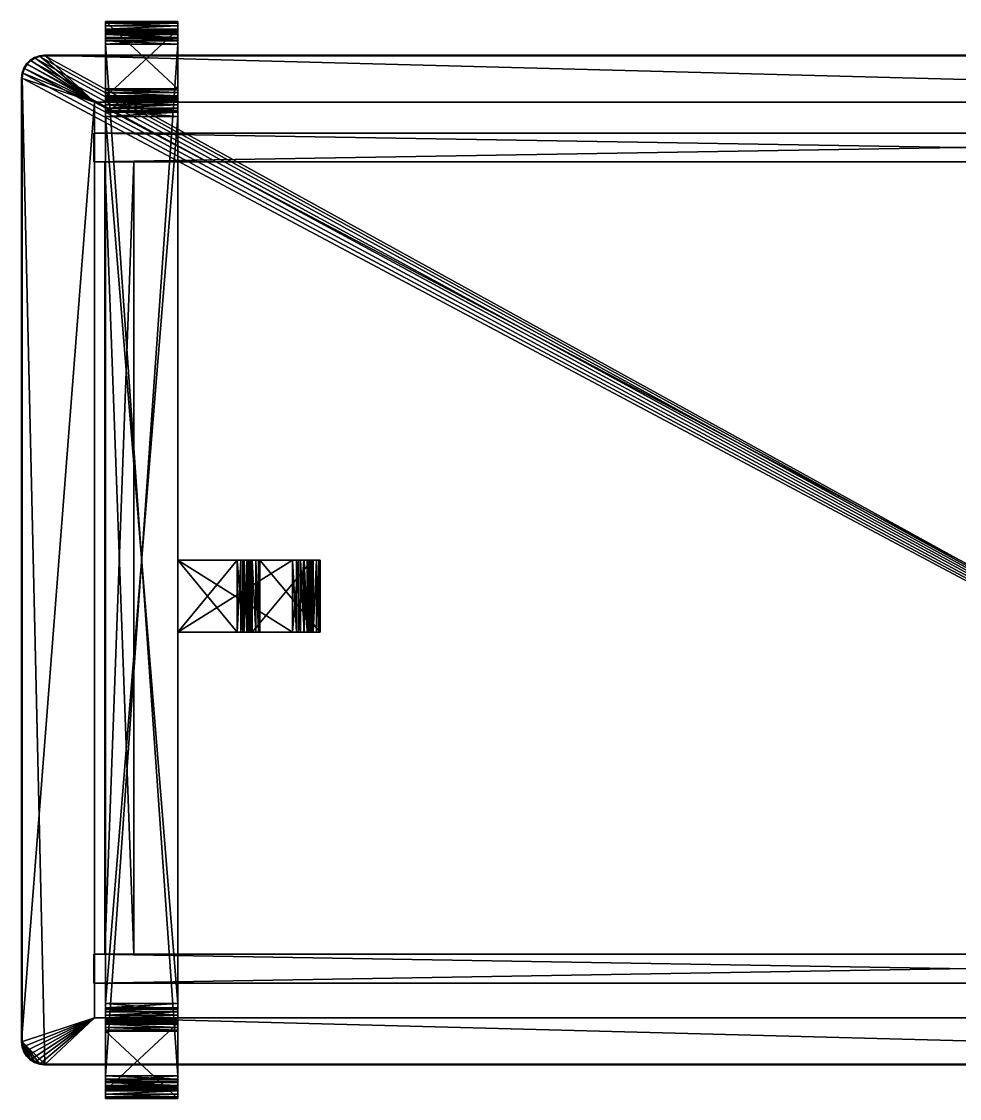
# Model space of a CAD drawing. Extents: x 52 to 182, y 41 to 116.
# Drawn here: x 51.6 to 116.6, y 41.2 to 115.8 of the extents above; entities that cross this region are included whole.
import ezdxf

# ---------------------------------------------------------------- set-up
doc = ezdxf.new("R2010")
doc.units = 0
for name, color, linetype in [('RECTANGLE0', 29, 'CONTINUOUS'), ('RECTANGLE1', 251, 'CONTINUOUS'), ('RECTANGLE2', 29, 'CONTINUOUS')]:
    doc.layers.add(name, color=color, linetype=linetype)

msp = doc.modelspace()

# ---------------------------------------------------------------- meshes
at = {"layer": 'RECTANGLE0'}
mesh = msp.add_polyface(dxfattribs=at)
corners = [(181.6354, 111.9111, 52.7), (181.5931, 112.2777, 52.7), (181.4726, 112.6144, 52.7), (181.2836, 112.9115, 52.7), (181.0357, 113.1594, 52.7), (180.7387, 113.3484, 52.7), (180.402, 113.4688, 52.7), (180.0354, 113.5111, 52.7), (53.2354, 113.5111, 52.7), (52.8687, 113.4688, 52.7), (52.5321, 113.3484, 52.7), (52.235, 113.1594, 52.7), (51.9871, 112.9115, 52.7), (51.7981, 112.6144, 52.7), (51.6777, 112.2777, 52.7), (51.6354, 111.9111, 52.7), (51.6354, 45.1111, 52.7), (51.6777, 44.7445, 52.7), (51.7981, 44.4078, 52.7), (51.9871, 44.1107, 52.7), (52.235, 43.8629, 52.7), (52.5321, 43.6739, 52.7), (52.8687, 43.5534, 52.7), (53.2354, 43.5111, 52.7), (180.0354, 43.5111, 52.7), (180.402, 43.5534, 52.7), (180.7387, 43.6739, 52.7), (181.0357, 43.8629, 52.7), (181.2836, 44.1107, 52.7), (181.4726, 44.4078, 52.7), (181.5931, 44.7445, 52.7), (181.6354, 45.1111, 52.7), (181.6354, 111.9111, 53.95), (181.5931, 112.2777, 53.95), (181.4726, 112.6144, 53.95), (181.2836, 112.9115, 53.95), (181.0357, 113.1594, 53.95), (180.7387, 113.3484, 53.95), (180.402, 113.4688, 53.95), (180.0354, 113.5111, 53.95), (53.2354, 113.5111, 53.95), (52.8687, 113.4688, 53.95), (52.5321, 113.3484, 53.95), (52.235, 113.1594, 53.95), (51.9871, 112.9115, 53.95), (51.7981, 112.6144, 53.95), (51.6777, 112.2777, 53.95), (51.6354, 111.9111, 53.95), (51.6354, 45.1111, 53.95), (51.6777, 44.7445, 53.95), (51.7981, 44.4078, 53.95), (51.9871, 44.1107, 53.95), (52.235, 43.8629, 53.95), (52.5321, 43.6739, 53.95), (52.8687, 43.5534, 53.95), (53.2354, 43.5111, 53.95), (180.0354, 43.5111, 53.95), (180.402, 43.5534, 53.95), (180.7387, 43.6739, 53.95), (181.0357, 43.8629, 53.95), (181.2836, 44.1107, 53.95), (181.4726, 44.4078, 53.95), (181.5931, 44.7445, 53.95), (181.6354, 45.1111, 53.95), (176.5752, 46.7735, 51.1429), (56.6955, 46.7735, 51.1429), (56.6955, 110.2488, 51.1429), (176.5752, 110.2488, 51.1429), (181.5854, 111.9082, 54), (181.5441, 112.2663, 54), (181.4274, 112.5923, 54), (181.2444, 112.88, 54), (181.0043, 113.1201, 54), (180.7165, 113.3032, 54), (180.3905, 113.4198, 54), (180.0325, 113.4611, 54), (53.2382, 113.4611, 54), (52.8802, 113.4198, 54), (52.5542, 113.3032, 54), (52.2665, 113.1201, 54), (52.0264, 112.88, 54), (51.8433, 112.5923, 54), (51.7267, 112.2663, 54), (51.6854, 111.9082, 54), (51.6854, 45.114, 54), (51.7267, 44.7559, 54), (51.8433, 44.4299, 54), (52.0264, 44.1422, 54), (52.2665, 43.9021, 54), (52.5542, 43.7191, 54), (52.8802, 43.6024, 54), (53.2382, 43.5611, 54), (180.0325, 43.5611, 54), (180.3905, 43.6024, 54), (180.7165, 43.7191, 54), (181.0043, 43.9021, 54), (181.2444, 44.1422, 54), (181.4274, 44.4299, 54), (181.5441, 44.7559, 54), (181.5854, 45.114, 54), (181.4726, 112.6144, 53.95), (181.4726, 112.6144, 52.7), (181.4726, 112.6144, 52.7), (51.7981, 112.6144, 53.95), (51.7981, 112.6144, 52.7), (51.7981, 112.6144, 52.7), (51.7981, 44.4078, 53.95), (51.7981, 44.4078, 52.7), (51.7981, 44.4078, 52.7), (181.4726, 44.4078, 53.95), (181.4726, 44.4078, 52.7), (181.4726, 44.4078, 52.7), (181.5931, 112.2777, 52.7), (181.6354, 111.9111, 52.7), (181.6354, 111.9111, 52.7), (181.6354, 45.1111, 52.7), (181.6354, 111.9111, 52.7), (181.6354, 45.1111, 52.7), (181.5931, 44.7445, 52.7), (181.5931, 44.7445, 52.7), (181.4726, 44.4078, 52.7), (181.4726, 44.4078, 52.7), (181.2836, 44.1107, 52.7), (181.2836, 44.1107, 52.7), (181.0357, 43.8629, 52.7), (181.0357, 43.8629, 52.7), (180.7387, 43.6739, 52.7), (180.7387, 43.6739, 52.7), (180.402, 43.5534, 52.7), (180.402, 43.5534, 52.7), (180.0354, 43.5111, 52.7), (180.0354, 43.5111, 52.7), (53.2354, 43.5111, 52.7), (180.0354, 43.5111, 52.7), (53.2354, 43.5111, 52.7), (52.8687, 43.5534, 52.7), (52.8687, 43.5534, 52.7), (52.5321, 43.6739, 52.7), (52.5321, 43.6739, 52.7), (52.235, 43.8629, 52.7), (52.235, 43.8629, 52.7), (51.9871, 44.1107, 52.7), (51.9871, 44.1107, 52.7), (51.7981, 44.4078, 52.7), (51.7981, 44.4078, 52.7), (51.6777, 44.7445, 52.7), (51.6777, 44.7445, 52.7), (51.6354, 45.1111, 52.7), (51.6354, 45.1111, 52.7), (51.6354, 111.9111, 52.7), (51.6354, 45.1111, 52.7), (51.6354, 111.9111, 52.7), (51.6777, 112.2777, 52.7), (51.6777, 112.2777, 52.7), (51.7981, 112.6144, 52.7), (51.7981, 112.6144, 52.7), (51.9871, 112.9115, 52.7), (51.9871, 112.9115, 52.7), (52.235, 113.1594, 52.7), (52.235, 113.1594, 52.7), (52.5321, 113.3484, 52.7), (52.5321, 113.3484, 52.7), (52.8687, 113.4688, 52.7), (52.8687, 113.4688, 52.7), (53.2354, 113.5111, 52.7), (53.2354, 113.5111, 52.7), (180.0354, 113.5111, 52.7), (53.2354, 113.5111, 52.7), (180.0354, 113.5111, 52.7), (180.402, 113.4688, 52.7), (180.402, 113.4688, 52.7), (180.7387, 113.3484, 52.7), (180.7387, 113.3484, 52.7), (181.0357, 113.1594, 52.7), (181.0357, 113.1594, 52.7), (181.2836, 112.9115, 52.7), (181.2836, 112.9115, 52.7), (181.4726, 112.6144, 52.7), (181.4726, 112.6144, 52.7), (181.5931, 112.2777, 52.7), (181.5931, 112.2777, 53.95), (181.6354, 111.9111, 53.95), (181.5931, 112.2777, 53.95), (181.4726, 112.6144, 53.95), (181.5931, 112.2777, 53.95), (181.4726, 112.6144, 53.95), (181.2836, 112.9115, 53.95), (181.4726, 112.6144, 53.95), (181.2836, 112.9115, 53.95), (181.0357, 113.1594, 53.95), (181.2836, 112.9115, 53.95), (181.0357, 113.1594, 53.95), (180.7387, 113.3484, 53.95), (181.0357, 113.1594, 53.95), (180.7387, 113.3484, 53.95), (180.402, 113.4688, 53.95), (180.7387, 113.3484, 53.95), (180.402, 113.4688, 53.95), (180.0354, 113.5111, 53.95), (180.402, 113.4688, 53.95), (180.0354, 113.5111, 53.95), (53.2354, 113.5111, 53.95), (180.0354, 113.5111, 53.95), (53.2354, 113.5111, 53.95), (52.8687, 113.4688, 53.95), (53.2354, 113.5111, 53.95), (52.8687, 113.4688, 53.95), (52.5321, 113.3484, 53.95), (52.8687, 113.4688, 53.95), (52.5321, 113.3484, 53.95), (52.235, 113.1594, 53.95), (52.5321, 113.3484, 53.95), (52.235, 113.1594, 53.95), (51.9871, 112.9115, 53.95), (52.235, 113.1594, 53.95), (51.9871, 112.9115, 53.95), (51.7981, 112.6144, 53.95), (51.9871, 112.9115, 53.95), (51.7981, 112.6144, 53.95), (51.6777, 112.2777, 53.95), (51.7981, 112.6144, 53.95), (51.6777, 112.2777, 53.95), (51.6354, 111.9111, 53.95), (51.6777, 112.2777, 53.95), (51.6354, 111.9111, 53.95), (51.6354, 45.1111, 53.95), (51.6354, 111.9111, 53.95), (51.6354, 45.1111, 53.95), (51.6777, 44.7445, 53.95), (51.6354, 45.1111, 53.95), (51.6777, 44.7445, 53.95), (51.7981, 44.4078, 53.95), (51.6777, 44.7445, 53.95), (51.7981, 44.4078, 53.95), (51.9871, 44.1107, 53.95), (51.7981, 44.4078, 53.95), (51.9871, 44.1107, 53.95), (52.235, 43.8629, 53.95), (51.9871, 44.1107, 53.95), (52.235, 43.8629, 53.95), (52.5321, 43.6739, 53.95), (52.235, 43.8629, 53.95), (52.5321, 43.6739, 53.95), (52.8687, 43.5534, 53.95), (52.5321, 43.6739, 53.95), (52.8687, 43.5534, 53.95), (53.2354, 43.5111, 53.95), (52.8687, 43.5534, 53.95), (53.2354, 43.5111, 53.95), (180.0354, 43.5111, 53.95), (53.2354, 43.5111, 53.95), (180.0354, 43.5111, 53.95), (180.402, 43.5534, 53.95), (180.0354, 43.5111, 53.95), (180.402, 43.5534, 53.95), (180.7387, 43.6739, 53.95), (180.402, 43.5534, 53.95), (180.7387, 43.6739, 53.95), (181.0357, 43.8629, 53.95), (180.7387, 43.6739, 53.95), (181.0357, 43.8629, 53.95), (181.2836, 44.1107, 53.95), (181.0357, 43.8629, 53.95), (181.2836, 44.1107, 53.95), (181.4726, 44.4078, 53.95), (181.2836, 44.1107, 53.95), (181.4726, 44.4078, 53.95), (181.5931, 44.7445, 53.95), (181.4726, 44.4078, 53.95), (181.5931, 44.7445, 53.95), (181.6354, 45.1111, 53.95), (181.5931, 44.7445, 53.95), (181.6354, 45.1111, 53.95), (181.6354, 111.9111, 53.95), (181.6354, 45.1111, 53.95), (181.6354, 111.9111, 53.95)]
mesh.append_faces([[corners[k] for k in face] for face in [(0, 32, 33, 33), (33, 1, 0, 0), (1, 33, 34, 34), (34, 2, 1, 1), (101, 100, 35, 35), (35, 3, 102, 102), (3, 35, 36, 36), (36, 4, 3, 3), (4, 36, 37, 37), (37, 5, 4, 4), (5, 37, 38, 38), (38, 6, 5, 5), (6, 38, 39, 39), (39, 7, 6, 6), (7, 39, 40, 40), (40, 8, 7, 7), (8, 40, 41, 41), (41, 9, 8, 8), (9, 41, 42, 42), (42, 10, 9, 9), (10, 42, 43, 43), (43, 11, 10, 10), (11, 43, 44, 44), (44, 12, 11, 11), (12, 44, 45, 45), (45, 13, 12, 12), (104, 103, 46, 46), (46, 14, 105, 105), (14, 46, 47, 47), (47, 15, 14, 14), (15, 47, 48, 48), (48, 16, 15, 15), (16, 48, 49, 49), (49, 17, 16, 16), (17, 49, 50, 50), (50, 18, 17, 17), (107, 106, 51, 51), (51, 19, 108, 108), (19, 51, 52, 52), (52, 20, 19, 19), (20, 52, 53, 53), (53, 21, 20, 20), (21, 53, 54, 54), (54, 22, 21, 21), (22, 54, 55, 55), (55, 23, 22, 22), (23, 55, 56, 56), (56, 24, 23, 23), (24, 56, 57, 57), (57, 25, 24, 24), (25, 57, 58, 58), (58, 26, 25, 25), (26, 58, 59, 59), (59, 27, 26, 26), (27, 59, 60, 60), (60, 28, 27, 27), (28, 60, 61, 61), (61, 29, 28, 28), (110, 109, 62, 62), (62, 30, 111, 111), (30, 62, 63, 63), (63, 31, 30, 30), (31, 63, 32, 32), (32, 0, 31, 31), (64, 67, 66, 66), (66, 65, 64, 64), (86, 85, 84, 84), (87, 86, 84, 84), (88, 87, 84, 84), (89, 88, 84, 84), (90, 89, 84, 84), (91, 90, 84, 84), (97, 96, 95, 95), (97, 95, 94, 94), (97, 94, 93, 93), (98, 97, 93, 93), (99, 98, 93, 93), (99, 93, 92, 92), (68, 99, 92, 92), (69, 68, 92, 92), (70, 69, 92, 92), (71, 70, 92, 92), (72, 71, 92, 92), (73, 72, 92, 92), (74, 73, 92, 92), (75, 74, 92, 92), (76, 75, 92, 92), (77, 76, 92, 92), (78, 77, 92, 92), (79, 78, 92, 92), (80, 79, 92, 92), (81, 80, 92, 92), (82, 81, 92, 92), (83, 82, 92, 92), (83, 92, 91, 91), (83, 91, 84, 84), (67, 113, 112, 112), (64, 115, 114, 114), (116, 67, 64, 64), (64, 118, 117, 117), (64, 120, 119, 119), (64, 122, 121, 121), (64, 124, 123, 123), (64, 126, 125, 125), (64, 128, 127, 127), (64, 130, 129, 129), (65, 132, 131, 131), (133, 64, 65, 65), (65, 135, 134, 134), (65, 137, 136, 136), (65, 139, 138, 138), (65, 141, 140, 140), (65, 143, 142, 142), (65, 145, 144, 144), (65, 147, 146, 146), (66, 149, 148, 148), (150, 65, 66, 66), (66, 152, 151, 151), (66, 154, 153, 153), (66, 156, 155, 155), (66, 158, 157, 157), (66, 160, 159, 159), (66, 162, 161, 161), (66, 164, 163, 163), (67, 166, 165, 165), (167, 66, 67, 67), (67, 169, 168, 168), (67, 171, 170, 170), (67, 173, 172, 172), (67, 175, 174, 174), (67, 177, 176, 176), (67, 179, 178, 178), (68, 69, 180, 180), (182, 181, 68, 68), (69, 70, 183, 183), (185, 184, 69, 69), (70, 71, 186, 186), (188, 187, 70, 70), (71, 72, 189, 189), (191, 190, 71, 71), (72, 73, 192, 192), (194, 193, 72, 72), (73, 74, 195, 195), (197, 196, 73, 73), (74, 75, 198, 198), (200, 199, 74, 74), (75, 76, 201, 201), (203, 202, 75, 75), (76, 77, 204, 204), (206, 205, 76, 76), (77, 78, 207, 207), (209, 208, 77, 77), (78, 79, 210, 210), (212, 211, 78, 78), (79, 80, 213, 213), (215, 214, 79, 79), (80, 81, 216, 216), (218, 217, 80, 80), (81, 82, 219, 219), (221, 220, 81, 81), (82, 83, 222, 222), (224, 223, 82, 82), (83, 84, 225, 225), (227, 226, 83, 83), (84, 85, 228, 228), (230, 229, 84, 84), (85, 86, 231, 231), (233, 232, 85, 85), (86, 87, 234, 234), (236, 235, 86, 86), (87, 88, 237, 237), (239, 238, 87, 87), (88, 89, 240, 240), (242, 241, 88, 88), (89, 90, 243, 243), (245, 244, 89, 89), (90, 91, 246, 246), (248, 247, 90, 90), (91, 92, 249, 249), (251, 250, 91, 91), (92, 93, 252, 252), (254, 253, 92, 92), (93, 94, 255, 255), (257, 256, 93, 93), (94, 95, 258, 258), (260, 259, 94, 94), (95, 96, 261, 261), (263, 262, 95, 95), (96, 97, 264, 264), (266, 265, 96, 96), (97, 98, 267, 267), (269, 268, 97, 97), (98, 99, 270, 270), (272, 271, 98, 98), (99, 68, 273, 273), (275, 274, 99, 99)]])
at = {"layer": 'RECTANGLE1'}
mesh = msp.add_polyface(dxfattribs=at)
corners = [(62.461, 110.0612, 50.943), (57.461, 110.0612, 50.943), (57.461, 110.4046, 50.7415), (62.461, 110.4046, 50.7415), (57.461, 110.6983, 50.4751), (62.461, 110.6983, 50.4751), (57.461, 110.9323, 50.1529), (62.461, 110.9323, 50.1529), (57.461, 111.0966, 49.7841), (62.461, 111.0966, 49.7841), (57.461, 111.1811, 49.3776), (62.461, 111.1811, 49.3776), (57.461, 115.8412, 1.7375), (62.461, 115.8412, 1.7375), (62.461, 114.6516, 0.0474), (57.461, 114.6516, 0.0474), (57.461, 114.2653), (62.461, 114.2653), (62.461, 114.263, 0.5513), (57.461, 114.263, 0.5513), (57.461, 114.5149, 0.5823), (62.461, 114.5149, 0.5823), (62.461, 115.2923, 1.6862), (57.461, 115.2923, 1.6862), (57.461, 110.6326, 49.3219), (62.461, 110.6326, 49.3219), (57.461, 110.5722, 49.6121), (62.461, 110.5722, 49.6121), (57.461, 110.4546, 49.8756), (62.461, 110.4546, 49.8756), (57.461, 110.2872, 50.1059), (62.461, 110.2872, 50.1059), (57.461, 110.0771, 50.2964), (62.461, 110.0771, 50.2964), (57.461, 109.8317, 50.4406)]
mesh.append_faces([[corners[k] for k in face] for face in [(0, 1, 2, 2), (2, 3, 0, 0), (3, 2, 4, 4), (4, 5, 3, 3), (5, 4, 6, 6), (6, 7, 5, 5), (7, 6, 8, 8), (8, 9, 7, 7), (9, 8, 10, 10), (10, 11, 9, 9), (11, 10, 12, 12), (12, 13, 11, 11), (14, 15, 16, 16), (16, 17, 14, 14), (18, 19, 20, 20), (20, 21, 18, 18), (22, 23, 24, 24), (24, 25, 22, 22), (25, 24, 26, 26), (26, 27, 25, 25), (27, 26, 28, 28), (28, 29, 27, 27), (29, 28, 30, 30), (30, 31, 29, 29), (31, 30, 32, 32), (32, 33, 31, 31), (11, 22, 25, 25), (11, 25, 27, 27), (9, 11, 27, 27), (9, 27, 29, 29), (7, 9, 29, 29), (7, 29, 31, 31), (5, 7, 31, 31), (5, 31, 33, 33), (3, 5, 33, 33), (18, 14, 17, 17), (12, 10, 23, 23), (15, 20, 19, 19), (16, 15, 19, 19), (24, 23, 10, 10), (26, 24, 10, 10), (26, 10, 8, 8), (28, 26, 8, 8), (28, 8, 6, 6), (30, 28, 6, 6), (30, 6, 4, 4), (32, 30, 4, 4), (32, 4, 2, 2), (34, 32, 2, 2)]])
mesh = msp.add_polyface(dxfattribs=at)
corners = [(62.461, 115.8412, 1.7375), (57.461, 115.8412, 1.7375), (57.461, 115.8315, 1.3485), (62.461, 115.8315, 1.3485), (57.461, 115.732, 0.9864), (62.461, 115.732, 0.9864), (57.461, 115.5533, 0.6633), (62.461, 115.5533, 0.6633), (57.461, 115.3064, 0.3911), (62.461, 115.3064, 0.3911), (57.461, 115.0022, 0.1818), (62.461, 115.0022, 0.1818), (57.461, 114.6516, 0.0474), (62.461, 114.6516, 0.0474), (62.461, 114.5149, 0.5823), (57.461, 114.5149, 0.5823), (57.461, 114.7438, 0.6702), (62.461, 114.7438, 0.6702), (57.461, 114.9425, 0.8071), (62.461, 114.9425, 0.8071), (57.461, 115.1038, 0.985), (62.461, 115.1038, 0.985), (57.461, 115.2207, 1.1961), (62.461, 115.2207, 1.1961), (57.461, 115.2859, 1.4324), (62.461, 115.2859, 1.4324), (57.461, 115.2923, 1.6862), (62.461, 115.2923, 1.6862), (62.461, 111.1811, 49.3776), (62.461, 114.263, 0.5513)]
mesh.append_faces([[corners[k] for k in face] for face in [(0, 1, 2, 2), (2, 3, 0, 0), (3, 2, 4, 4), (4, 5, 3, 3), (5, 4, 6, 6), (6, 7, 5, 5), (7, 6, 8, 8), (8, 9, 7, 7), (9, 8, 10, 10), (10, 11, 9, 9), (11, 10, 12, 12), (12, 13, 11, 11), (14, 15, 16, 16), (16, 17, 14, 14), (17, 16, 18, 18), (18, 19, 17, 17), (19, 18, 20, 20), (20, 21, 19, 19), (21, 20, 22, 22), (22, 23, 21, 21), (23, 22, 24, 24), (24, 25, 23, 23), (25, 24, 26, 26), (26, 27, 25, 25), (27, 28, 0, 0), (25, 27, 0, 0), (25, 0, 3, 3), (23, 25, 3, 3), (23, 3, 5, 5), (21, 23, 5, 5), (21, 5, 7, 7), (19, 21, 7, 7), (19, 7, 9, 9), (17, 19, 9, 9), (17, 9, 11, 11), (14, 17, 11, 11), (14, 11, 13, 13), (29, 14, 13, 13), (1, 26, 24, 24), (2, 1, 24, 24), (2, 24, 22, 22), (4, 2, 22, 22), (4, 22, 20, 20), (6, 4, 20, 20), (6, 20, 18, 18), (8, 6, 18, 18), (8, 18, 16, 16), (10, 8, 16, 16), (10, 16, 15, 15), (12, 10, 15, 15)]])
mesh = msp.add_polyface(dxfattribs=at)
corners = [(62.461, 46.9611, 50.943), (57.461, 46.9611, 50.943), (57.461, 47.3442, 51.0706), (62.461, 47.3442, 51.0706), (57.461, 47.7569, 51.1151), (62.461, 47.7569, 51.1151), (62.461, 47.4643, 50.5319), (57.461, 47.4643, 50.5319), (57.461, 47.1906, 50.4406), (62.461, 47.1906, 50.4406), (57.461, 46.9451, 50.2964), (62.461, 46.9451, 50.2964), (62.461, 47.759, 50.5638), (57.461, 47.759, 50.5638), (62.461, 42.7593, 0.5513), (62.461, 114.2653), (62.461, 42.7569), (62.461, 46.6177, 50.7414), (57.461, 42.7569), (57.461, 114.2653), (57.461, 42.7593, 0.5513), (57.461, 46.6177, 50.7415), (62.4745, 73.5111, 51.1151), (70.4088, 73.5111, 51.1151), (70.4067, 73.5111, 50.5638), (62.4745, 73.5111, 50.5638), (70.8215, 73.5111, 51.0706), (70.7014, 73.5111, 50.5319), (71.2046, 73.5111, 50.943), (70.9751, 73.5111, 50.4406), (71.548, 73.5111, 50.7415), (71.2206, 73.5111, 50.2964), (71.8417, 73.5111, 50.4751), (71.4306, 73.5111, 50.1059), (72.0757, 73.5111, 50.1529), (71.5981, 73.5111, 49.8756), (72.24, 73.5111, 49.7841), (71.7156, 73.5111, 49.6121), (72.3245, 73.5111, 49.3776), (71.776, 73.5111, 49.3219), (67.6072, 73.5111, 1.6862), (68.1561, 73.5111, 1.7375), (68.1465, 73.5111, 1.3485), (67.6008, 73.5111, 1.4324), (68.0469, 73.5111, 0.9864), (67.5356, 73.5111, 1.196), (67.8683, 73.5111, 0.6633), (67.4188, 73.5111, 0.985), (67.6214, 73.5111, 0.3911), (67.2574, 73.5111, 0.8071)]
mesh.append_faces([[corners[k] for k in face] for face in [(0, 1, 2, 2), (2, 3, 0, 0), (3, 2, 4, 4), (4, 5, 3, 3), (6, 7, 8, 8), (8, 9, 6, 6), (9, 8, 10, 10), (10, 11, 9, 9), (12, 13, 7, 7), (7, 6, 12, 12), (14, 15, 16, 16), (9, 17, 0, 0), (6, 9, 0, 0), (6, 0, 3, 3), (12, 6, 3, 3), (12, 3, 5, 5), (18, 19, 20, 20), (21, 10, 8, 8), (1, 21, 8, 8), (1, 8, 7, 7), (2, 1, 7, 7), (2, 7, 13, 13), (4, 2, 13, 13), (22, 23, 24, 24), (24, 25, 22, 22), (24, 23, 26, 26), (26, 27, 24, 24), (27, 26, 28, 28), (28, 29, 27, 27), (29, 28, 30, 30), (30, 31, 29, 29), (31, 30, 32, 32), (32, 33, 31, 31), (33, 32, 34, 34), (34, 35, 33, 33), (35, 34, 36, 36), (36, 37, 35, 35), (37, 36, 38, 38), (38, 39, 37, 37), (40, 41, 42, 42), (42, 43, 40, 40), (43, 42, 44, 44), (44, 45, 43, 43), (39, 38, 41, 41), (41, 40, 39, 39), (45, 44, 46, 46), (46, 47, 45, 45), (47, 46, 48, 48), (48, 49, 47, 47)]])
mesh = msp.add_polyface(dxfattribs=at)
corners = [(62.461, 47.7569, 51.1151), (57.461, 47.7569, 51.1151), (57.461, 109.2653, 51.1151), (62.461, 109.2653, 51.1151), (62.461, 114.2653), (57.461, 114.2653), (57.461, 42.7569), (62.461, 42.7569), (62.461, 47.759, 50.5638), (62.461, 109.2633, 50.5638), (57.461, 47.759, 50.5638), (57.461, 109.2633, 50.5638), (67.3172, 73.5111, 0.1818), (67.3172, 78.5111, 0.1818), (66.9666, 78.5111, 0.0474), (67.6214, 73.5111, 0.3911), (67.6214, 78.5111, 0.3911), (67.8683, 73.5111, 0.6633), (67.8683, 78.5111, 0.6633), (68.0469, 73.5111, 0.9864), (68.0469, 78.5111, 0.9864), (68.1465, 73.5111, 1.3485), (68.1465, 78.5111, 1.3485), (68.1561, 73.5111, 1.7375), (68.1561, 78.5111, 1.7375), (72.3245, 73.5111, 49.3776), (72.3245, 78.5111, 49.3776), (72.24, 73.5111, 49.7841), (72.24, 78.5111, 49.7841), (72.0757, 73.5111, 50.1529), (72.0757, 78.5111, 50.1529), (71.8417, 73.5111, 50.4751), (71.8417, 78.5111, 50.4751), (71.548, 73.5111, 50.7415), (71.548, 78.5111, 50.7415), (71.2046, 73.5111, 50.943), (71.2046, 78.5111, 50.943), (70.8215, 73.5111, 51.0706), (70.8215, 78.5111, 51.0706), (70.4088, 73.5111, 51.1151), (70.4088, 78.5111, 51.1151), (70.9751, 73.5111, 50.4406), (70.9751, 78.5111, 50.4406), (70.7014, 78.5111, 50.5319), (71.2206, 73.5111, 50.2964), (71.2206, 78.5111, 50.2964), (71.4306, 73.5111, 50.1059), (71.4306, 78.5111, 50.1059), (71.5981, 73.5111, 49.8756), (71.5981, 78.5111, 49.8756), (71.7156, 73.5111, 49.6121), (71.7156, 78.5111, 49.6121), (71.776, 73.5111, 49.3219), (71.776, 78.5111, 49.3219), (67.6072, 73.5111, 1.6862), (67.6072, 78.5111, 1.6862), (67.6008, 73.5111, 1.4324), (67.6008, 78.5111, 1.4324), (67.5356, 73.5111, 1.196), (67.5356, 78.5111, 1.196), (67.4188, 73.5111, 0.985), (67.4188, 78.5111, 0.985), (67.2574, 73.5111, 0.8071), (67.2574, 78.5111, 0.8071), (67.0587, 73.5111, 0.6702), (67.0587, 78.5111, 0.6702), (66.8298, 73.5111, 0.5823), (66.8298, 78.5111, 0.5823), (66.5779, 73.5111, 0.5513), (66.5779, 78.5111, 0.5513), (70.7014, 73.5111, 50.5319), (70.4067, 78.5111, 50.5638), (62.4745, 73.5111), (62.4745, 78.5111), (62.4745, 78.5111, 0.5513)]
mesh.append_faces([[corners[k] for k in face] for face in [(0, 1, 2, 2), (2, 3, 0, 0), (4, 5, 6, 6), (6, 7, 4, 4), (8, 0, 9, 9), (1, 10, 11, 11), (12, 13, 14, 14), (15, 16, 13, 13), (17, 18, 16, 16), (19, 20, 18, 18), (21, 22, 20, 20), (23, 24, 22, 22), (25, 26, 24, 24), (27, 28, 26, 26), (29, 30, 28, 28), (31, 32, 30, 30), (33, 34, 32, 32), (35, 36, 34, 34), (37, 38, 36, 36), (39, 40, 38, 38), (41, 42, 43, 43), (44, 45, 42, 42), (46, 47, 45, 45), (48, 49, 47, 47), (50, 51, 49, 49), (52, 53, 51, 51), (54, 55, 53, 53), (56, 57, 55, 55), (58, 59, 57, 57), (60, 61, 59, 59), (62, 63, 61, 61), (64, 65, 63, 63), (66, 67, 65, 65), (68, 69, 67, 67), (70, 43, 71, 71), (24, 26, 53, 53), (53, 55, 24, 24), (26, 28, 51, 51), (51, 53, 26, 26), (28, 30, 49, 49), (49, 51, 28, 28), (30, 32, 47, 47), (47, 49, 30, 30), (32, 34, 45, 45), (45, 47, 32, 32), (34, 36, 42, 42), (42, 45, 34, 34), (36, 38, 43, 43), (72, 73, 74, 74)]])
mesh = msp.add_polyface(dxfattribs=at)
corners = [(62.461, 109.2653, 51.1151), (57.461, 109.2653, 51.1151), (57.461, 109.6781, 51.0706), (62.461, 109.6781, 51.0706), (57.461, 110.0612, 50.943), (62.461, 110.0612, 50.943), (62.461, 42.7593, 0.5513), (57.461, 42.7593, 0.5513), (57.461, 114.263, 0.5513), (62.461, 114.263, 0.5513), (62.461, 110.0771, 50.2964), (57.461, 110.0771, 50.2964), (57.461, 109.8317, 50.4406), (62.461, 109.8317, 50.4406), (57.461, 109.5579, 50.5319), (62.461, 109.5579, 50.5319), (57.461, 109.2633, 50.5638), (62.461, 109.2633, 50.5638), (57.461, 47.759, 50.5638), (62.461, 47.759, 50.5638), (62.461, 110.4046, 50.7415), (62.461, 47.7569, 51.1151), (62.461, 114.2653), (57.461, 114.2653), (57.461, 47.7569, 51.1151), (57.461, 110.4046, 50.7415), (70.7014, 78.5111, 50.5319), (70.9751, 78.5111, 50.4406), (71.2046, 78.5111, 50.943), (70.8215, 78.5111, 51.0706), (70.4088, 78.5111, 51.1151), (70.4067, 78.5111, 50.5638), (62.4745, 78.5111, 51.1151), (62.4745, 78.5111, 50.5638), (62.4745, 78.5111), (66.5803, 78.5111), (66.5779, 78.5111, 0.5513), (62.4745, 78.5111, 0.5513), (66.9666, 78.5111, 0.0474), (66.8298, 78.5111, 0.5823), (67.3172, 78.5111, 0.1818), (67.0587, 78.5111, 0.6702), (67.6214, 78.5111, 0.3911), (67.2574, 78.5111, 0.8071), (67.8683, 78.5111, 0.6633), (67.4188, 78.5111, 0.985), (68.0469, 78.5111, 0.9864), (67.5356, 78.5111, 1.196), (68.1465, 78.5111, 1.3485), (67.6008, 78.5111, 1.4324), (68.1561, 78.5111, 1.7375), (67.6072, 78.5111, 1.6862)]
mesh.append_faces([[corners[k] for k in face] for face in [(0, 1, 2, 2), (2, 3, 0, 0), (3, 2, 4, 4), (4, 5, 3, 3), (6, 7, 8, 8), (8, 9, 6, 6), (10, 11, 12, 12), (12, 13, 10, 10), (13, 12, 14, 14), (14, 15, 13, 13), (15, 14, 16, 16), (16, 17, 15, 15), (17, 16, 18, 18), (18, 19, 17, 17), (20, 10, 13, 13), (5, 20, 13, 13), (5, 13, 15, 15), (3, 5, 15, 15), (3, 15, 17, 17), (0, 3, 17, 17), (21, 0, 17, 17), (6, 9, 22, 22), (23, 8, 7, 7), (1, 24, 16, 16), (2, 1, 16, 16), (12, 25, 4, 4), (14, 12, 4, 4), (14, 4, 2, 2), (14, 2, 16, 16), (26, 27, 28, 28), (29, 30, 31, 31), (31, 26, 29, 29), (32, 33, 31, 31), (31, 30, 32, 32), (34, 35, 36, 36), (36, 37, 34, 34), (35, 38, 39, 39), (39, 36, 35, 35), (38, 40, 41, 41), (41, 39, 38, 38), (40, 42, 43, 43), (43, 41, 40, 40), (42, 44, 45, 45), (45, 43, 42, 42), (44, 46, 47, 47), (47, 45, 44, 44), (46, 48, 49, 49), (49, 47, 46, 46), (48, 50, 51, 51), (51, 49, 48, 48)]])
mesh = msp.add_polyface(dxfattribs=at)
corners = [(62.4745, 78.5111, 51.1151), (70.4088, 78.5111, 51.1151), (70.4088, 73.5111, 51.1151), (62.4745, 73.5111, 51.1151), (66.5803, 78.5111), (62.4745, 78.5111), (62.4745, 73.5111), (66.5803, 73.5111), (66.9666, 73.5111, 0.0474), (66.9666, 78.5111, 0.0474), (67.3172, 73.5111, 0.1818), (67.3172, 78.5111, 0.1818), (67.6214, 73.5111, 0.3911), (67.6214, 78.5111, 0.3911), (67.8683, 73.5111, 0.6633), (67.8683, 78.5111, 0.6633), (68.0469, 73.5111, 0.9864), (68.0469, 78.5111, 0.9864), (68.1465, 73.5111, 1.3485), (68.1465, 78.5111, 1.3485), (68.1561, 73.5111, 1.7375), (68.1561, 78.5111, 1.7375), (72.3245, 73.5111, 49.3776), (72.3245, 78.5111, 49.3776), (72.24, 73.5111, 49.7841), (72.24, 78.5111, 49.7841), (72.0757, 73.5111, 50.1529), (72.0757, 78.5111, 50.1529), (71.8417, 73.5111, 50.4751), (71.8417, 78.5111, 50.4751), (71.548, 73.5111, 50.7415), (71.548, 78.5111, 50.7415), (71.2046, 73.5111, 50.943), (71.2046, 78.5111, 50.943), (70.8215, 73.5111, 51.0706), (70.8215, 78.5111, 51.0706), (70.7014, 78.5111, 50.5319), (70.7014, 73.5111, 50.5319), (70.9751, 73.5111, 50.4406), (70.9751, 78.5111, 50.4406), (71.2206, 73.5111, 50.2964), (71.2206, 78.5111, 50.2964), (71.4306, 73.5111, 50.1059), (71.4306, 78.5111, 50.1059), (71.5981, 73.5111, 49.8756), (71.5981, 78.5111, 49.8756), (71.7156, 73.5111, 49.6121), (71.7156, 78.5111, 49.6121), (71.776, 73.5111, 49.3219), (71.776, 78.5111, 49.3219), (67.6072, 73.5111, 1.6862), (67.6072, 78.5111, 1.6862), (67.6008, 73.5111, 1.4324), (67.6008, 78.5111, 1.4324), (67.5356, 73.5111, 1.196), (67.5356, 78.5111, 1.196), (67.4188, 73.5111, 0.985), (67.4188, 78.5111, 0.985), (67.2574, 73.5111, 0.8071), (67.2574, 78.5111, 0.8071), (67.0587, 73.5111, 0.6702), (67.0587, 78.5111, 0.6702), (66.8298, 73.5111, 0.5823), (66.8298, 78.5111, 0.5823), (66.5779, 73.5111, 0.5513), (62.4745, 78.5111, 0.5513), (66.5779, 78.5111, 0.5513), (62.4745, 73.5111, 0.5513), (70.4067, 78.5111, 50.5638), (62.4745, 78.5111, 50.5638), (62.4745, 73.5111, 50.5638), (70.4067, 73.5111, 50.5638), (62.4745, 78.5111, 0.5513), (62.4745, 73.5111, 0.5513), (62.4745, 73.5111), (62.4745, 73.5111, 51.1151), (62.4745, 73.5111, 50.5638), (62.4745, 78.5111, 50.5638), (62.4745, 78.5111, 50.5638), (62.4745, 78.5111, 51.1151), (62.4745, 73.5111, 51.1151)]
mesh.append_faces([[corners[k] for k in face] for face in [(0, 1, 2, 2), (2, 3, 0, 0), (4, 5, 6, 6), (6, 7, 4, 4), (8, 9, 4, 4), (4, 7, 8, 8), (9, 8, 10, 10), (11, 10, 12, 12), (13, 12, 14, 14), (15, 14, 16, 16), (17, 16, 18, 18), (19, 18, 20, 20), (21, 20, 22, 22), (23, 22, 24, 24), (25, 24, 26, 26), (27, 26, 28, 28), (29, 28, 30, 30), (31, 30, 32, 32), (33, 32, 34, 34), (35, 34, 2, 2), (36, 37, 38, 38), (39, 38, 40, 40), (41, 40, 42, 42), (43, 42, 44, 44), (45, 44, 46, 46), (47, 46, 48, 48), (49, 48, 50, 50), (51, 50, 52, 52), (53, 52, 54, 54), (55, 54, 56, 56), (57, 56, 58, 58), (59, 58, 60, 60), (61, 60, 62, 62), (63, 62, 64, 64), (65, 66, 64, 64), (64, 67, 65, 65), (68, 69, 70, 70), (70, 71, 68, 68), (68, 71, 37, 37), (58, 12, 10, 10), (10, 60, 58, 58), (60, 10, 8, 8), (8, 62, 60, 60), (62, 8, 7, 7), (7, 64, 62, 62), (6, 67, 64, 64), (64, 7, 6, 6), (72, 73, 74, 74), (75, 76, 77, 77), (78, 79, 80, 80)]])
mesh = msp.add_polyface(dxfattribs=at)
corners = [(62.461, 42.7569), (57.461, 42.7569), (57.461, 42.3707, 0.0474), (62.461, 42.3707, 0.0474), (62.461, 41.1811, 1.7375), (57.461, 41.1811, 1.7375), (57.461, 45.8412, 49.3776), (62.461, 45.8412, 49.3776), (57.461, 45.9257, 49.7841), (62.461, 45.9257, 49.7841), (57.461, 46.09, 50.1529), (62.461, 46.09, 50.1529), (57.461, 46.324, 50.4751), (62.461, 46.324, 50.4751), (57.461, 46.6177, 50.7415), (62.461, 46.6177, 50.7414), (57.461, 46.9611, 50.943), (62.461, 46.9611, 50.943), (62.461, 46.9451, 50.2964), (57.461, 46.9451, 50.2964), (57.461, 46.735, 50.1059), (62.461, 46.735, 50.1059), (57.461, 46.5676, 49.8756), (62.461, 46.5676, 49.8756), (57.461, 46.4501, 49.6121), (62.461, 46.4501, 49.6121), (57.461, 46.3896, 49.3219), (62.461, 46.3896, 49.3219), (57.461, 41.73, 1.6862), (62.461, 41.73, 1.6862), (62.461, 42.5074, 0.5823), (57.461, 42.5074, 0.5823), (57.461, 42.7593, 0.5513), (62.461, 42.7593, 0.5513), (62.461, 47.1906, 50.4406)]
mesh.append_faces([[corners[k] for k in face] for face in [(0, 1, 2, 2), (2, 3, 0, 0), (4, 5, 6, 6), (6, 7, 4, 4), (7, 6, 8, 8), (8, 9, 7, 7), (9, 8, 10, 10), (10, 11, 9, 9), (11, 10, 12, 12), (12, 13, 11, 11), (13, 12, 14, 14), (14, 15, 13, 13), (15, 14, 16, 16), (16, 17, 15, 15), (18, 19, 20, 20), (20, 21, 18, 18), (21, 20, 22, 22), (22, 23, 21, 21), (23, 22, 24, 24), (24, 25, 23, 23), (25, 24, 26, 26), (26, 27, 25, 25), (27, 26, 28, 28), (28, 29, 27, 27), (30, 31, 32, 32), (32, 33, 30, 30), (30, 33, 0, 0), (27, 29, 4, 4), (27, 4, 7, 7), (25, 27, 7, 7), (25, 7, 9, 9), (23, 25, 9, 9), (23, 9, 11, 11), (21, 23, 11, 11), (21, 11, 13, 13), (18, 21, 13, 13), (18, 13, 15, 15), (34, 18, 15, 15), (1, 32, 31, 31), (2, 1, 31, 31), (5, 28, 26, 26), (6, 5, 26, 26), (6, 26, 24, 24), (8, 6, 24, 24), (8, 24, 22, 22), (10, 8, 22, 22), (10, 22, 20, 20), (12, 10, 20, 20), (12, 20, 19, 19), (14, 12, 19, 19)]])
mesh = msp.add_polyface(dxfattribs=at)
corners = [(62.461, 42.3707, 0.0474), (57.461, 42.3707, 0.0474), (57.461, 42.02, 0.1818), (62.461, 42.02, 0.1818), (57.461, 41.7158, 0.3911), (62.461, 41.7158, 0.3911), (57.461, 41.4689, 0.6633), (62.461, 41.4689, 0.6633), (57.461, 41.2903, 0.9864), (62.461, 41.2903, 0.9864), (57.461, 41.1907, 1.3485), (62.461, 41.1907, 1.3485), (57.461, 41.1811, 1.7375), (62.461, 41.1811, 1.7375), (62.461, 41.73, 1.6862), (57.461, 41.73, 1.6862), (57.461, 41.7364, 1.4324), (62.461, 41.7364, 1.4324), (57.461, 41.8016, 1.196), (62.461, 41.8016, 1.196), (57.461, 41.9184, 0.985), (62.461, 41.9184, 0.985), (57.461, 42.0798, 0.8071), (62.461, 42.0798, 0.8071), (57.461, 42.2785, 0.6702), (62.461, 42.2785, 0.6702), (57.461, 42.5074, 0.5823), (62.461, 42.5074, 0.5823), (62.461, 42.7569)]
mesh.append_faces([[corners[k] for k in face] for face in [(0, 1, 2, 2), (2, 3, 0, 0), (3, 2, 4, 4), (4, 5, 3, 3), (5, 4, 6, 6), (6, 7, 5, 5), (7, 6, 8, 8), (8, 9, 7, 7), (9, 8, 10, 10), (10, 11, 9, 9), (11, 10, 12, 12), (12, 13, 11, 11), (14, 15, 16, 16), (16, 17, 14, 14), (17, 16, 18, 18), (18, 19, 17, 17), (19, 18, 20, 20), (20, 21, 19, 19), (21, 20, 22, 22), (22, 23, 21, 21), (23, 22, 24, 24), (24, 25, 23, 23), (25, 24, 26, 26), (26, 27, 25, 25), (27, 28, 0, 0), (25, 27, 0, 0), (25, 0, 3, 3), (23, 25, 3, 3), (23, 3, 5, 5), (21, 23, 5, 5), (21, 5, 7, 7), (19, 21, 7, 7), (19, 7, 9, 9), (17, 19, 9, 9), (17, 9, 11, 11), (14, 17, 11, 11), (14, 11, 13, 13), (1, 26, 24, 24), (2, 1, 24, 24), (2, 24, 22, 22), (4, 2, 22, 22), (4, 22, 20, 20), (6, 4, 20, 20), (6, 20, 18, 18), (8, 6, 18, 18), (8, 18, 16, 16), (10, 8, 16, 16), (10, 16, 15, 15), (12, 10, 15, 15)]])
at = {"layer": 'RECTANGLE2'}
mesh = msp.add_polyface(dxfattribs=at)
corners = [(175.8639, 51.1773, 51.1187), (175.8639, 106.1093, 51.1187), (175.8639, 106.1093, 49.1187), (175.8639, 51.1773, 49.1187), (173.8639, 51.1773, 51.1187), (173.8639, 106.1093, 51.1187), (173.8639, 106.1093, 49.1187), (173.8639, 51.1773, 49.1187), (59.4068, 51.1773, 51.1187), (59.4068, 106.1093, 51.1187), (59.4068, 106.1093, 49.1187), (59.4068, 51.1773, 49.1187), (57.4068, 51.1773, 51.1187), (57.4068, 106.1093, 51.1187), (57.4068, 106.1093, 49.1187), (57.4068, 51.1773, 49.1187), (56.6354, 51.1773, 48.1187), (176.6354, 51.1773, 48.1187), (56.6354, 51.1773, 51.1187), (176.6354, 51.1773, 51.1187), (56.6354, 49.1773, 48.1187), (176.6354, 49.1773, 48.1187), (56.6354, 49.1773, 51.1187), (176.6354, 49.1773, 51.1187), (56.6354, 108.1093, 48.1187), (176.6354, 108.1093, 48.1187), (56.6354, 108.1093, 51.1187), (176.6354, 108.1093, 51.1187), (56.6354, 106.1093, 48.1187), (176.6354, 106.1092, 48.1187), (56.6354, 106.1093, 51.1187), (176.6354, 106.1092, 51.1187), (173.8639, 106.1093, 51.1187), (175.8639, 106.1093, 51.1187), (175.8639, 106.1093, 51.1187), (173.8639, 106.1093, 49.1187), (175.8639, 106.1093, 49.1187), (175.8639, 106.1093, 49.1187), (173.8639, 51.1773, 51.1187), (173.8639, 51.1773, 49.1187), (175.8639, 51.1773, 49.1187), (175.8639, 51.1773, 49.1187), (175.8639, 51.1773, 51.1187), (173.8639, 51.1773, 51.1187), (175.8639, 106.1093, 49.1187), (175.8639, 106.1093, 51.1187), (175.8639, 51.1773, 51.1187), (175.8639, 51.1773, 51.1187), (175.8639, 51.1773, 49.1187), (175.8639, 106.1093, 49.1187), (173.8639, 51.1773, 51.1187), (173.8639, 106.1093, 51.1187), (173.8639, 106.1093, 49.1187), (173.8639, 106.1093, 49.1187), (173.8639, 51.1773, 49.1187), (173.8639, 51.1773, 51.1187), (57.4068, 106.1093, 51.1187), (59.4068, 106.1093, 51.1187), (59.4068, 106.1093, 51.1187), (57.4068, 106.1093, 49.1187), (59.4068, 106.1093, 49.1187), (59.4068, 106.1093, 49.1187), (57.4068, 51.1773, 51.1187), (57.4068, 51.1773, 49.1187), (59.4068, 51.1773, 49.1187), (59.4068, 51.1773, 49.1187), (59.4068, 51.1773, 51.1187), (57.4068, 51.1773, 51.1187), (59.4068, 106.1093, 49.1187), (59.4068, 106.1093, 51.1187), (59.4068, 51.1773, 51.1187), (59.4068, 51.1773, 51.1187), (59.4068, 51.1773, 49.1187), (59.4068, 106.1093, 49.1187), (57.4068, 51.1773, 51.1187), (57.4068, 106.1093, 51.1187), (57.4068, 106.1093, 49.1187), (57.4068, 106.1093, 49.1187), (57.4068, 51.1773, 49.1187), (57.4068, 51.1773, 51.1187), (56.6354, 51.1773, 48.1187), (176.6354, 51.1773, 48.1187), (176.6354, 49.1773, 48.1187), (176.6354, 49.1773, 48.1187), (56.6354, 49.1773, 48.1187), (56.6354, 51.1773, 48.1187), (176.6354, 51.1773, 48.1187), (176.6354, 51.1773, 51.1187), (176.6354, 49.1773, 51.1187), (176.6354, 49.1773, 51.1187), (176.6354, 51.1773, 48.1187), (176.6354, 51.1773, 51.1187), (56.6354, 51.1773, 51.1187), (56.6354, 49.1773, 51.1187), (56.6354, 49.1773, 51.1187), (176.6354, 49.1773, 51.1187), (176.6354, 51.1773, 51.1187), (56.6354, 51.1773, 51.1187), (56.6354, 51.1773, 48.1187), (56.6354, 49.1773, 48.1187), (56.6354, 49.1773, 48.1187), (56.6354, 49.1773, 51.1187), (56.6354, 51.1773, 51.1187), (56.6354, 108.1093, 48.1187), (176.6354, 108.1093, 48.1187), (176.6354, 106.1092, 48.1187), (176.6354, 106.1092, 48.1187), (56.6354, 106.1093, 48.1187), (56.6354, 108.1093, 48.1187), (176.6354, 108.1093, 48.1187), (176.6354, 108.1093, 51.1187), (176.6354, 106.1092, 51.1187), (176.6354, 106.1092, 51.1187), (176.6354, 106.1092, 48.1187), (176.6354, 108.1093, 48.1187), (176.6354, 108.1093, 51.1187), (56.6354, 108.1093, 51.1187), (56.6354, 106.1093, 51.1187), (56.6354, 106.1093, 51.1187), (176.6354, 106.1092, 51.1187), (176.6354, 108.1093, 51.1187), (56.6354, 108.1093, 51.1187), (56.6354, 108.1093, 48.1187), (56.6354, 106.1093, 48.1187), (56.6354, 106.1093, 48.1187), (56.6354, 106.1093, 51.1187), (56.6354, 108.1093, 51.1187)]
mesh.append_faces([[corners[k] for k in face] for face in [(0, 4, 5, 5), (5, 1, 0, 0), (33, 32, 6, 6), (6, 2, 34, 34), (36, 35, 7, 7), (7, 3, 37, 37), (40, 39, 38, 38), (43, 42, 41, 41), (46, 45, 44, 44), (49, 48, 47, 47), (52, 51, 50, 50), (55, 54, 53, 53), (8, 12, 13, 13), (13, 9, 8, 8), (57, 56, 14, 14), (14, 10, 58, 58), (60, 59, 15, 15), (15, 11, 61, 61), (64, 63, 62, 62), (67, 66, 65, 65), (70, 69, 68, 68), (73, 72, 71, 71), (76, 75, 74, 74), (79, 78, 77, 77), (19, 18, 16, 16), (16, 17, 19, 19), (23, 21, 20, 20), (20, 22, 23, 23), (82, 81, 80, 80), (85, 84, 83, 83), (88, 87, 86, 86), (90, 21, 89, 89), (93, 92, 91, 91), (96, 95, 94, 94), (99, 98, 97, 97), (102, 101, 100, 100), (27, 26, 24, 24), (24, 25, 27, 27), (31, 29, 28, 28), (28, 30, 31, 31), (105, 104, 103, 103), (108, 107, 106, 106), (111, 110, 109, 109), (114, 113, 112, 112), (117, 116, 115, 115), (120, 119, 118, 118), (123, 122, 121, 121), (126, 125, 124, 124)]])

doc.saveas('drawing.dxf')
